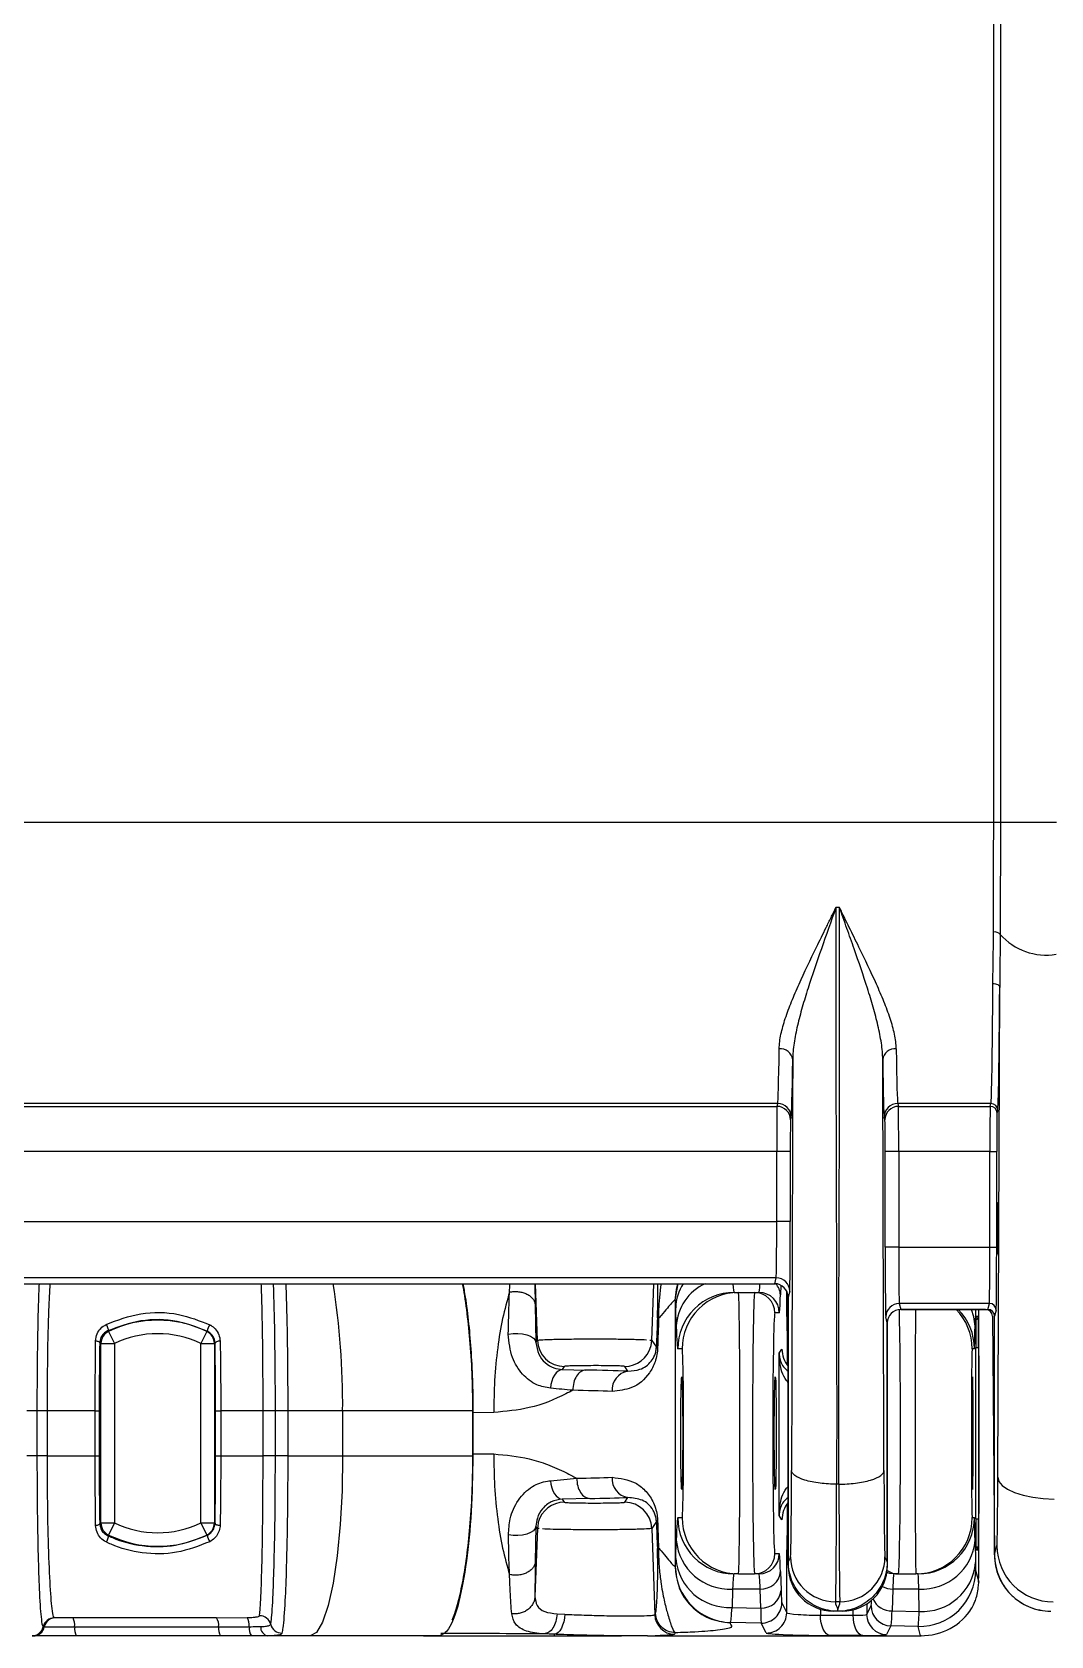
# Model space of a CAD drawing. Header units: millimetres. Extents: x 12 to 854, y 4 to 555.
# Drawn here: x 179.05 to 207.78, y 358.6 to 403.84 of the extents above; entities that cross this region are included whole.
import ezdxf

# ---------------------------------------------------------------- set-up
doc = ezdxf.new("R2010")
doc.units = ezdxf.units.MM

msp = doc.modelspace()

# ---------------------------------------------------------------- linework, layer by layer
at = {"color": 7, "linetype": 'Continuous', "lineweight": 25}
for p, q in [((206.168, 381.55), (206.168, 486.407)), ((206.357, 486.407), (206.357, 381.55)), ((133.62, 381.55), (206.168, 381.55)), ((206.168, 381.55), (206.357, 381.55)), ((206.357, 381.55), (207.936, 381.55)), ((201.822, 379.148), (201.72, 379.148)), ((206.286, 363.082), (206.337, 376.893)), ((200.079, 373.617), (171.806, 373.617)), ((172.18, 373.537), (200.059, 373.537)), ((200.059, 373.537), (200.079, 373.617)), ((200.46, 373.236), (200.44, 373.156)), ((203.102, 373.156), (203.082, 373.236)), ((206.091, 373.617), (203.463, 373.617)), ((203.463, 373.617), (203.483, 373.537)), ((203.483, 373.537), (206.071, 373.537)), ((206.071, 373.537), (206.091, 373.617)), ((206.281, 373.427), (206.261, 373.347)), ((200.052, 372.268), (172.18, 372.268)), ((200.433, 372.268), (200.052, 372.268)), ((200.052, 370.29), (200.052, 372.268)), ((200.433, 372.268), (200.433, 370.29)), ((203.109, 369.566), (203.109, 372.268)), ((203.49, 372.268), (203.109, 372.268)), ((206.062, 372.268), (203.49, 372.268)), ((203.49, 372.268), (203.49, 369.566)), ((206.062, 372.268), (206.252, 372.268)), ((206.062, 369.566), (206.062, 372.268)), ((206.252, 372.268), (206.252, 369.566)), ((171.889, 370.29), (200.052, 370.29)), ((200.433, 370.29), (200.052, 370.29)), ((203.49, 369.566), (203.109, 369.566)), ((203.49, 369.566), (206.062, 369.566)), ((206.062, 369.566), (206.252, 369.566)), ((200.035, 368.704), (171.889, 368.704)), ((199.993, 368.535), (200.035, 368.704)), ((139.795, 368.535), (199.993, 368.535)), ((196.526, 366.938), (196.582, 368.535)), ((198.847, 368.288), (198.971, 368.288)), ((198.971, 368.288), (199.427, 368.288)), ((199.427, 368.288), (199.551, 368.288)), ((200.331, 367.916), (200.331, 368.329)), ((200.416, 368.323), (200.374, 368.154)), ((193.24, 367.938), (193.262, 366.881)), ((197.185, 368.079), (197.185, 360.56)), ((197.19, 368.068), (197.185, 368.079)), ((197.218, 367.338), (197.203, 367.857)), ((200.374, 360.695), (200.374, 368.154)), ((200.374, 368.154), (200.374, 360.573)), ((206.047, 367.98), (203.507, 367.98)), ((203.507, 367.98), (203.549, 367.812)), ((203.549, 367.812), (206.005, 367.812)), ((205.94, 367.812), (203.549, 367.812)), ((206.005, 367.812), (206.047, 367.98)), ((206.237, 367.789), (206.195, 367.621)), ((196.687, 367.574), (196.72, 367.554)), ((200.123, 367.716), (199.998, 367.716)), ((203.168, 367.43), (203.126, 367.599)), ((203.168, 360.695), (203.168, 367.43)), ((203.168, 367.43), (203.168, 360.573)), ((205.67, 367.601), (205.672, 367.621)), ((205.672, 367.621), (205.732, 367.621)), ((206.131, 367.623), (206.189, 360.877)), ((206.195, 360.885), (206.195, 367.621)), ((181.209, 367.19), (181.374, 366.847)), ((183.979, 367.19), (183.813, 366.847)), ((183.979, 367.19), (183.99, 367.197)), ((193.262, 366.881), (193.3, 366.938)), ((196.526, 366.938), (196.656, 366.742)), ((180.993, 361.791), (180.993, 366.847)), ((180.993, 366.847), (181.374, 366.847)), ((181.374, 366.847), (181.374, 361.791)), ((183.813, 361.791), (183.813, 366.847)), ((183.813, 366.847), (184.194, 366.847)), ((184.194, 366.847), (184.194, 361.791)), ((197.384, 366.7), (197.26, 366.7)), ((200.118, 366.576), (200.197, 366.694)), ((200.118, 361.999), (200.118, 366.576)), ((200.353, 366.233), (200.353, 366.732)), ((205.623, 366.7), (205.561, 366.7)), ((205.664, 361.906), (205.664, 366.732)), ((205.739, 366.732), (205.739, 361.906)), ((194.061, 366.203), (194.002, 366.114)), ((194.002, 366.114), (194.662, 366.101)), ((195.853, 366.069), (195.764, 366.203)), ((179.19, 364.954), (178.903, 364.954)), ((179.19, 364.954), (179.19, 363.684)), ((179.475, 364.954), (179.19, 364.954)), ((179.475, 364.954), (179.475, 363.684)), ((180.831, 364.954), (179.475, 364.954)), ((180.831, 364.954), (180.944, 364.954)), ((180.831, 363.684), (180.831, 364.954)), ((180.944, 364.954), (180.944, 363.684)), ((184.227, 364.954), (184.373, 364.954)), ((184.227, 363.684), (184.227, 364.954)), ((185.566, 364.954), (184.373, 364.954)), ((184.373, 364.954), (184.373, 363.684)), ((185.914, 364.954), (185.566, 364.954)), ((185.566, 363.684), (185.566, 364.954)), ((186.263, 364.954), (185.914, 364.954)), ((185.914, 363.684), (185.914, 364.954)), ((187.81, 364.954), (186.263, 364.954)), ((186.263, 364.954), (186.263, 363.684)), ((191.484, 364.954), (187.81, 364.954)), ((187.81, 364.954), (187.81, 363.684)), ((191.484, 364.954), (191.484, 363.684)), ((192.072, 364.904), (191.484, 364.898)), ((191.484, 363.74), (191.484, 364.898)), ((179.19, 363.684), (178.903, 363.684)), ((179.475, 363.684), (179.19, 363.684)), ((179.475, 363.684), (180.831, 363.684)), ((180.831, 363.684), (180.944, 363.684)), ((184.227, 363.684), (184.373, 363.684)), ((184.373, 363.684), (185.566, 363.684)), ((185.914, 363.684), (185.566, 363.684)), ((186.263, 363.684), (185.914, 363.684)), ((186.263, 363.684), (187.81, 363.684)), ((187.81, 363.684), (191.484, 363.684)), ((191.484, 363.74), (192.072, 363.734)), ((201.804, 362.882), (201.738, 362.882)), ((194.78, 362.476), (194.002, 362.46)), ((194.002, 362.46), (194.061, 362.372)), ((195.764, 362.372), (195.853, 362.505)), ((200.353, 361.906), (200.353, 362.341)), ((197.26, 361.938), (197.384, 361.938)), ((200.197, 361.88), (200.118, 361.999)), ((205.561, 361.938), (205.623, 361.938)), ((180.993, 361.791), (181.374, 361.791)), ((181.374, 361.791), (181.209, 361.448)), ((183.813, 361.791), (184.194, 361.791)), ((183.813, 361.791), (183.979, 361.448)), ((183.99, 361.441), (183.979, 361.448)), ((193.3, 361.636), (193.233, 359.717)), ((193.262, 361.693), (193.242, 360.693)), ((193.3, 361.636), (193.262, 361.693)), ((196.656, 361.833), (196.526, 361.636)), ((196.526, 361.636), (196.611, 359.198)), ((196.718, 361.087), (196.684, 361.067)), ((197.203, 360.781), (197.218, 361.3)), ((205.644, 361.3), (205.653, 360.668)), ((205.672, 361.017), (205.67, 361.037)), ((205.732, 361.017), (205.672, 361.017)), ((206.195, 360.885), (206.261, 361.15)), ((197.185, 360.56), (197.19, 360.57)), ((199.998, 360.922), (200.123, 360.922)), ((200.331, 359.256), (200.331, 360.722)), ((198.971, 360.35), (198.847, 360.35)), ((198.971, 360.35), (199.427, 360.35)), ((199.551, 360.35), (199.427, 360.35)), ((200.155, 360.42), (200.172, 359.884)), ((203.48, 360.35), (203.355, 360.35)), ((203.48, 360.35), (203.974, 360.35)), ((204.036, 360.35), (203.974, 360.35)), ((205.66, 360.456), (205.745, 360.116)), ((205.741, 360.022), (205.745, 360.116)), ((198.805, 359.925), (198.79, 359.407)), ((199.584, 359.925), (198.805, 359.925)), ((199.6, 359.389), (199.584, 359.925)), ((203.323, 359.925), (203.304, 359.31)), ((204.056, 359.925), (203.323, 359.925)), ((204.066, 359.293), (204.056, 359.925)), ((193.857, 359.223), (194.072, 359.212)), ((196.611, 359.198), (196.632, 359.24)), ((198.79, 359.407), (199.6, 359.389)), ((200.193, 359.536), (200.331, 359.256)), ((201.284, 359.184), (202.206, 359.184)), ((201.65, 359.303), (201.644, 359.303)), ((201.832, 359.563), (201.71, 359.563)), ((201.898, 359.303), (201.74, 359.303)), ((201.771, 359.297), (201.77, 359.297)), ((201.771, 359.299), (201.771, 359.348)), ((202.587, 359.21), (202.712, 359.457)), ((203.304, 359.31), (204.066, 359.293)), ((179.364, 358.858), (179.367, 358.858)), ((179.367, 358.858), (179.396, 358.858)), ((179.396, 358.858), (180.254, 358.858)), ((184.253, 359.112), (179.678, 359.112)), ((180.254, 358.858), (184.312, 358.858)), ((184.253, 359.112), (185.114, 359.121)), ((198.745, 358.983), (198.74, 358.973)), ((199.61, 358.965), (198.745, 358.983)), ((199.748, 358.685), (199.61, 358.965)), ((203.271, 358.886), (203.146, 358.639)), ((204.041, 358.87), (203.271, 358.886)), ((204.106, 358.608), (204.041, 358.87)), ((179.085, 358.604), (179.056, 358.604)), ((180.296, 358.604), (179.085, 358.604)), ((184.371, 358.604), (180.296, 358.604)), ((185.24, 358.604), (184.371, 358.604)), ((186.89, 358.604), (185.69, 358.604)), ((190.543, 358.604), (186.89, 358.604)), ((193.777, 358.648), (193.776, 358.604)), ((193.776, 358.604), (195.671, 358.604)), ((196.624, 358.608), (204.106, 358.608)), ((196.632, 358.607), (204.121, 358.607)), ((197.191, 358.689), (197.17, 358.647)), ((202.48, 358.613), (201.558, 358.613))]:
    msp.add_line(p, q, dxfattribs=at)
at = {"color": 8, "linetype": 'Continuous', "lineweight": 25}
for p, q in [((193.234, 368.535), (193.24, 367.938)), ((193.3, 366.938), (193.244, 368.535)), ((197.185, 368.079), (197.275, 368.535)), ((200.164, 368.495), (200.155, 368.218)), ((205.651, 367.812), (205.644, 367.338)), ((200.353, 366.732), (200.374, 366.732)), ((205.664, 366.732), (205.739, 366.732)), ((200.353, 361.906), (200.374, 361.906)), ((205.664, 361.906), (205.739, 361.906)), ((201.284, 359.355), (201.284, 359.184)), ((202.206, 359.184), (202.206, 359.34)), ((202.587, 359.506), (202.587, 359.21)), ((179.346, 358.897), (179.364, 358.858))]:
    msp.add_line(p, q, dxfattribs=at)
at = {"color": 7, "linetype": 'Continuous', "lineweight": 25, "flags": 128}
for points in [[(206.146, 377.002), (206.183, 377), (206.219, 376.994), (206.252, 376.984), (206.281, 376.97), (206.304, 376.954), (206.322, 376.935), (206.333, 376.914), (206.337, 376.893)], [(197.19, 368.068), (197.22, 368.374), (197.26, 368.535)], [(181.14, 367.386), (181.156, 367.361), (181.17, 367.333), (181.181, 367.304), (181.19, 367.276), (181.194, 367.251), (181.194, 367.229), (181.191, 367.214), (181.183, 367.204)], [(180.845, 366.923), (180.868, 366.921), (180.889, 366.917), (180.909, 366.912), (180.926, 366.905), (180.94, 366.897), (180.95, 366.888), (180.957, 366.878), (180.96, 366.869)], [(180.993, 366.847), (180.983, 366.854), (180.96, 366.869)], [(181.183, 367.204), (181.204, 367.193), (181.209, 367.19)], [(184.212, 366.859), (184.198, 366.85), (184.194, 366.847)], [(184.356, 366.913), (184.33, 366.913), (184.303, 366.911), (184.279, 366.906), (184.257, 366.899), (184.239, 366.891), (184.225, 366.881), (184.216, 366.87), (184.212, 366.859)], [(192.482, 367.109), (192.614, 367.127), (192.751, 367.131), (192.883, 367.119), (193.005, 367.093), (193.109, 367.053), (193.189, 367.003), (193.241, 366.944), (193.262, 366.881)], [(196.5, 366.765), (196.507, 366.793), (196.526, 366.938)], [(194.002, 366.114), (193.942, 366.102), (193.883, 366.071), (193.829, 366.022), (193.781, 365.957), (193.74, 365.878), (193.707, 365.788), (193.685, 365.689), (193.674, 365.585)], [(187.81, 363.684), (187.792, 362.693), (187.74, 361.74), (187.655, 360.862), (187.54, 360.092), (187.401, 359.46), (187.242, 358.991), (187.069, 358.702), (186.89, 358.604)], [(193.673, 362.98), (193.685, 362.878), (193.708, 362.781), (193.74, 362.692), (193.781, 362.614), (193.83, 362.55), (193.884, 362.502), (193.942, 362.472), (194.002, 362.46)], [(206.286, 363.082), (206.318, 362.962), (206.41, 362.846), (206.558, 362.739), (206.755, 362.645), (206.995, 362.568), (207.269, 362.511), (207.565, 362.475), (207.873, 362.462)], [(180.96, 361.77), (180.957, 361.76), (180.95, 361.75), (180.94, 361.741), (180.926, 361.733), (180.909, 361.726), (180.889, 361.721), (180.868, 361.717), (180.845, 361.715)], [(180.96, 361.77), (180.983, 361.784), (180.993, 361.791)], [(181.183, 361.434), (181.191, 361.424), (181.194, 361.409), (181.194, 361.388), (181.19, 361.362), (181.181, 361.334), (181.17, 361.305), (181.156, 361.277), (181.14, 361.252)], [(181.209, 361.448), (181.194, 361.44), (181.183, 361.434)], [(184.194, 361.791), (184.198, 361.789), (184.212, 361.779)], [(184.212, 361.779), (184.216, 361.768), (184.225, 361.757), (184.239, 361.747), (184.257, 361.739), (184.279, 361.732), (184.303, 361.727), (184.33, 361.725), (184.356, 361.725)], [(193.262, 361.693), (193.242, 361.628), (193.19, 361.567), (193.11, 361.516), (193.007, 361.475), (192.885, 361.447), (192.753, 361.435), (192.617, 361.438), (192.485, 361.457)], [(193.326, 361.81), (193.319, 361.781), (193.3, 361.636)], [(194.072, 359.212), (194.062, 359.103), (194.043, 358.998), (194.014, 358.902), (193.977, 358.817), (193.933, 358.747), (193.884, 358.694), (193.831, 358.661), (193.777, 358.648)], [(201.558, 358.613), (201.504, 358.627), (201.452, 358.663), (201.405, 358.717), (201.363, 358.788), (201.329, 358.873), (201.304, 358.97), (201.289, 359.075), (201.284, 359.184)], [(202.48, 358.613), (202.426, 358.627), (202.374, 358.663), (202.327, 358.717), (202.285, 358.788), (202.251, 358.873), (202.226, 358.97), (202.211, 359.075), (202.206, 359.184)], [(204.121, 358.607), (204.117, 358.607), (204.106, 358.608)]]:
    msp.add_lwpolyline(points, dxfattribs=at)
at = {"color": 8, "linetype": 'Continuous', "lineweight": 25, "flags": 128}
for points in [[(196.789, 368.535), (196.775, 368.444), (196.742, 368.145), (196.729, 367.96), (196.721, 367.734), (196.72, 367.554), (196.72, 367.554), (196.72, 367.554)], [(205.644, 367.338), (205.612, 367.606), (205.545, 367.812)], [(203.355, 360.35), (203.244, 360.361), (203.154, 360.387)]]:
    msp.add_lwpolyline(points, dxfattribs=at)
at = {"color": 7, "linetype": 'Continuous', "lineweight": 25}
for centre, radius, start, end in [((206.196, 378.248), 0.208, 41.6943, 99.3848), ((207.647, 379.538), 1.733, 221.6271, 279.3821), ((200.151, 374.811), 0.352, 7.1873, 95.1544), ((203.39, 374.811), 0.352, 84.8456, 172.8127), ((200.059, 373.156), 0.381, 0.0368, 89.9959), ((200.079, 373.236), 0.381, 0.0368, 89.9959), ((203.463, 373.236), 0.381, 90.0041, 179.9632), ((203.483, 373.156), 0.381, 90.0041, 179.9632), ((206.071, 373.347), 0.191, 0.0368, 89.9959), ((206.091, 373.427), 0.191, 0.0368, 89.9959), ((200.035, 368.323), 0.381, 0.0368, 89.9959), ((198.847, 366.7), 1.587, 90.0044, 180.0044), ((198.971, 366.7), 1.587, 90.0044, 180.0044), ((199.427, 367.716), 0.571, 359.9956, 89.9956), ((199.551, 367.716), 0.571, 359.9956, 89.9956), ((203.507, 367.599), 0.381, 90.0041, 179.9632), ((206.047, 367.789), 0.191, 0.0368, 89.9959), ((182.594, 364.319), 3.188, 64.2488, 115.7512), ((184.405, 367.139), 0.418, 145.1589, 172.096), ((181.375, 366.847), 0.381, 115.7983, 179.9529), ((182.594, 364.319), 2.807, 64.2488, 115.7512), ((183.813, 366.847), 0.381, 0.0471, 64.2017), ((194.062, 366.965), 0.762, 182.0099, 269.9742), ((196.697, 366.773), 0.0506, 217.3218, 264.19), ((195.938, 365.546), 0.53, 99.1765, 185.1655), ((195.938, 363.029), 0.53, 174.8345, 260.8235), ((195.764, 361.61), 0.762, 2.0099, 89.9742), ((198.847, 361.938), 1.587, 179.9956, 269.9956), ((198.971, 361.938), 1.587, 179.9956, 269.9956), ((203.974, 361.938), 1.587, 270.0011, 0.0011), ((204.036, 361.938), 1.587, 270.0011, 0.0011), ((181.375, 361.791), 0.381, 180.0471, 244.2017), ((182.594, 364.319), 3.188, 244.2488, 295.7512), ((182.594, 364.319), 2.807, 244.2488, 295.7512), ((183.813, 361.791), 0.381, 295.7983, 359.9529), ((184.405, 361.499), 0.418, 187.904, 214.8411), ((196.697, 361.802), 0.0506, 95.81, 142.6782), ((198.721, 361.431), 1.508, 184.9804, 273.2242), ((204.149, 361.422), 1.5, 266.4819, 355.307), ((207.849, 361.151), 1.588, 180.0368, 269.9959), ((198.778, 360.571), 1.588, 180.053, 268.8185), ((198.705, 360.912), 1.508, 184.9804, 273.2242), ((199.427, 360.922), 0.571, 270.0044, 0.0044), ((199.551, 360.922), 0.571, 270.0044, 0.0044), ((201.71, 360.833), 1.27, 180.0368, 269.9959), ((201.832, 360.833), 1.27, 270.0041, 359.9632), ((204.158, 360.791), 1.5, 266.4819, 355.307), ((199.614, 360.467), 0.543, 266.7758, 355.0196), ((204.072, 360.457), 1.588, 268.8501, 359.9625), ((199.631, 359.931), 0.543, 266.7758, 355.0196), ((185.472, 358.852), 0.319, 13.5604, 91.3492), ((197.182, 359.219), 0.572, 182.0272, 268.8175), ((199.621, 359.536), 0.572, 268.874, 359.9451), ((199.76, 359.256), 0.572, 268.874, 359.9451), ((203.158, 359.21), 0.572, 180.053, 268.8185), ((203.283, 359.458), 0.572, 180.053, 268.8185), ((179.053, 358.921), 0.317, 270.0157, 348.5595), ((179.056, 358.921), 0.317, 270.0129, 348.4844), ((179.085, 358.921), 0.317, 270.0129, 348.4844), ((179.678, 358.795), 0.317, 90.0129, 168.4844), ((179.707, 358.795), 0.317, 90.0129, 168.4844), ((179.789, 358.911), 0.467, 353.465, 25.4442), ((180.718, 358.805), 0.467, 173.465, 205.4442), ((183.955, 358.909), 0.36, 351.8438, 34.2526), ((184.668, 358.807), 0.36, 171.8438, 214.2526), ((184.775, 358.899), 0.405, 354.8668, 33.1989), ((185.534, 358.81), 0.359, 171.5738, 215.0843), ((185.752, 358.851), 0.255, 176.4119, 255.8697), ((186.091, 359.002), 0.319, 193.7016, 271.6328)]:
    msp.add_arc(centre, radius, start, end, dxfattribs=at)
at = {"color": 8, "linetype": 'Continuous', "lineweight": 25}
for centre, radius, start, end in [((166.541, 365.165), 21.27, 359.4313, 9.117), ((198.453, 367.836), 1.25, 145.9831, 179.0547), ((198.602, 367.27), 1.386, 114.0787, 177.1858), ((199.691, 368.207), 0.464, 1.3786, 44.8627), ((203.973, 366.7), 1.588, 359.9998, 44.4257), ((204.036, 366.7), 1.588, 359.9998, 44.4257), ((205.605, 367.621), 0.127, 299.9545, 0.0005), ((195.764, 366.965), 0.762, 270.0276, 344.7817), ((194.062, 361.61), 0.762, 90.0276, 164.7825), ((205.605, 361.017), 0.127, 359.9995, 60.0455), ((203.48, 360.922), 0.571, 236.1708, 269.9995), ((203.282, 359.876), 0.567, 204.0785, 272.2122), ((203.325, 360.567), 0.642, 242.5696, 269.7499)]:
    msp.add_arc(centre, radius, start, end, dxfattribs=at)
at = {"color": 7, "linetype": 'Continuous', "lineweight": 25}
for centre, major_axis, ratio, start_param, end_param in [((206.088, 381.55), (0, 7.938), 0.008936, 3.176499, 4.102353), ((206.279, 381.55), (0, 8.128), 0.008727, 3.176499, 4.102353), ((200.076, 381.55), (0, 7.938), 0.009146, 3.176499, 3.777003), ((203.465, 381.55), (0, 7.938), 0.009146, 2.506182, 3.106686), ((200.457, 381.55), (0, 8.318), 0.008727, 3.176499, 3.777003), ((203.084, 381.55), (0, 8.318), 0.008727, 2.506182, 3.106686), ((200.059, 372.268), (0, 1.27), 0.006109, 0.034907, 1.570796), ((203.482, 372.268), (0, 1.27), 0.006109, 4.712389, 6.248279), ((206.071, 372.268), (0, 1.27), 0.007418, 0.034907, 1.570796), ((206.262, 372.268), (0, 1.079), 0.008727, 0.034907, 1.570796), ((200.44, 372.268), (0, 0.889), 0.008727, 0.034907, 1.570796), ((203.101, 372.268), (0, 0.889), 0.008727, 4.712389, 6.248279), ((200.034, 370.29), (0, 1.587), 0.010821, 3.176499, 4.712389), ((200.415, 370.29), (0, 1.969), 0.008727, 3.176499, 4.712389), ((203.126, 369.566), (0, 1.969), 0.008727, 1.570796, 3.106686), ((203.507, 369.566), (0, 1.588), 0.010821, 1.570796, 3.106686), ((206.046, 369.566), (0, 1.588), 0.009774, 3.176499, 4.712389), ((206.237, 369.566), (0, 1.778), 0.008727, 3.176499, 4.712389), ((198.971, 364.319), (0, 3.969), 0.010473, 3.141593, 6.283185), ((199.427, 364.319), (0, 3.969), 0.014942, 0, 3.141593), ((199.993, 368.154), (-0.092, -0.37), 0.999353, 1.815838, 3.386329), ((200.123, 371.463), (0, 3.747), 0.017455, 3.141593, 3.665191), ((197.189, 366.482), (0, 1.588), 0.017452, 5.759562, 6.248629), ((203.549, 367.43), (0.092, -0.37), 0.999353, 2.896856, 4.467348), ((203.549, 367.43), (-0.047, 0.378), 0.999381, 6.158956, 7.7296), ((205.686, 364.319), (0, 7.175), 0.010026, 4.086507, 5.220727), ((205.94, 367.621), (0.045, 0.185), 0.999355, 4.957935, 6.519711), ((206.005, 367.621), (-0.046, -0.185), 0.999353, 1.815838, 3.386329), ((188.677, 133.599), (8.508, 246.985), 0.000632, 0.326034, 0.33639), ((189.248, 133.579), (7.936, 246.985), 0.000589, 0.326031, 0.336387), ((197.26, 371.463), (0, 4.762), 0.017455, 2.617994, 3.141593), ((199.998, 364.319), (0, 3.397), 0.017455, 0.057359, 3.091628), ((200.339, 366.732), (0, 0.762), 0.017455, 4.712389, 5.895626), ((205.623, 371.463), (0, 4.762), 0.008727, 3.141593, 3.665191), ((205.672, 366.732), (0, 0.889), 0.008727, 0, 1.570796), ((205.732, 366.732), (0, 0.889), 0.008727, 4.712389, 6.283185), ((197.384, 364.319), (0, 2.381), 0.017455, 3.278836, 6.147397), ((200.96, 366.695), (0.423, 0.635), 0.998846, 2.158969, 2.853488), ((205.561, 364.319), (0, 2.381), 0.008727, 0.083413, 3.056358), ((189.248, 365.929), (8.509, 0), 0.026186, 0.68214, 0.881146), ((189.248, 365.358), (7.938, 0), 0.028071, 0.68214, 0.881189), ((200.439, 364.323), (0, 3.493), 0.008727, 3.176499, 4.404943), ((203.103, 364.323), (0, 3.493), 0.008727, 1.878243, 3.106686), ((189.248, 363.217), (7.938, 0), 0.028071, 5.420034, 5.601045), ((201.709, 364.323), (0, 4.762), 0.0064, 3.176499, 4.404943), ((201.833, 364.323), (0, 4.762), 0.0064, 1.878243, 3.106686), ((206.26, 364.323), (0, 3.175), 0.008727, 3.176499, 4.310963), ((189.248, 362.646), (8.509, 0), 0.026186, 5.420101, 5.601045), ((200.96, 361.879), (-0.423, 0.635), 0.998846, 0.288105, 0.982624), ((197.26, 357.175), (0, 4.762), 0.017455, 0, 0.523599), ((200.339, 361.906), (0, 0.762), 0.017455, 3.529152, 4.712389), ((205.623, 357.175), (0, 4.762), 0.008727, 5.759587, 6.283185), ((205.672, 361.906), (0, 0.889), 0.008727, 1.570796, 3.141593), ((205.732, 361.906), (0, 0.889), 0.008727, 3.141593, 4.712389), ((188.677, 594.976), (-8.508, 246.985), 0.000632, 2.805203, 2.814724), ((189.248, 594.996), (-7.936, 246.985), 0.000589, 2.805206, 2.814727), ((197.189, 362.157), (0, 1.588), 0.017452, 3.176149, 3.665216), ((200.123, 357.175), (0, 3.746), 0.017455, 5.759587, 6.283185), ((201.644, 360.573), (-0.158, -1.261), 0.999381, 4.836771, 6.407415), ((201.898, 360.573), (0.158, -1.261), 0.999381, 6.158956, 7.7296), ((205.66, 362.043), (0, 1.588), 0.008734, 2.617408, 3.106474), ((207.783, 360.886), (0.385, 1.541), 0.999353, 1.815838, 3.386329), ((198.847, 357.175), (0, 3.175), 0.026183, 0, 0.523599), ((199.551, 357.175), (0, 3.175), 0.020597, 5.759587, 6.283185), ((203.355, 357.175), (0, 3.175), 0.020597, 0, 0.523599), ((204.036, 357.175), (0, 3.175), 0.01309, 5.759587, 6.283185), ((200.194, 362.138), (0, 2.604), 0.017474, 2.61722, 3.106287), ((198.776, 362.157), (0.034, 3.175), 0.027298, 3.17623, 3.665297), ((199.623, 362.138), (0.012, 3.175), 0.007648, 2.61746, 3.106527), ((200.966, 359.232), (0.635, -0.024), 0.066265, 3.161596, 5.238538), ((201.825, 359.237), (0.762, -0.027), 0.061047, 5.23815, 6.267894), ((203.281, 362.06), (0.012, 3.175), 0.020996, 3.176154, 3.665221), ((204.073, 362.043), (0.034, 3.175), 0.014201, 3.176371, 3.665438), ((204.171, 360.059), (1.565, 0.268), 0.911343, 4.516272, 5.618844), ((200.955, 358.661), (1.206, -0.024), 0.034914, 3.159751, 5.236693), ((201.813, 358.666), (1.333, -0.027), 0.034914, 5.236693, 6.266437)]:
    msp.add_ellipse(centre, major_axis=major_axis, ratio=ratio, start_param=start_param, end_param=end_param, dxfattribs=at)
for centre, major_axis, ratio in [((206.27, 370.098), (0, 0.73), 0.008727), ((197.372, 364.319), (0, 1.588), 0.017455), ((200.01, 364.319), (0, 1.588), 0.017455), ((205.567, 364.319), (0, 1.588), 0.008727)]:
    msp.add_ellipse(centre, major_axis=major_axis, ratio=ratio, dxfattribs=at)
at = {"color": 8, "linetype": 'Continuous', "lineweight": 25}
for centre, major_axis, ratio, start_param, end_param in [((198.847, 371.463), (0, 3.175), 0.026183, 2.744011, 3.141593), ((199.551, 371.463), (0, 3.175), 0.020597, 3.141593, 3.539174), ((203.48, 364.319), (0, 3.969), 0.014942, 3.141593, 5.787086), ((203.974, 364.319), (0, 3.969), 0.005236, 0.494934, 3.141593), ((199.998, 364.319), (0, 3.397), 0.017455, 0, 0.057359), ((197.384, 364.319), (0, 2.381), 0.017455, 6.147397, 6.283185), ((205.561, 364.319), (0, 2.381), 0.008727, 0, 0.083413), ((197.384, 364.319), (0, 2.381), 0.017455, 3.141593, 3.278836), ((205.561, 364.319), (0, 2.381), 0.008727, 3.056358, 3.141593), ((199.998, 364.319), (0, 3.397), 0.017455, 3.091628, 3.141593), ((202.71, 362.06), (0, 2.604), 0.017452, 3.176149, 3.486614)]:
    msp.add_ellipse(centre, major_axis=major_axis, ratio=ratio, start_param=start_param, end_param=end_param, dxfattribs=at)
at = {"color": 7, "linetype": 'Continuous', "lineweight": 25}
for points, knots in [([(206.162, 378.454), (206.163, 378.7), (206.164, 378.951), (206.165, 379.459), (206.166, 379.715), (206.167, 380.49), (206.168, 381.015), (206.168, 381.55)], [0, 0, 0, 0, 0.25, 0.25, 0.5, 0.5, 1, 1, 1, 1]), ([(206.357, 381.55), (206.357, 381.004), (206.357, 380.467), (206.355, 379.676), (206.355, 379.414), (206.353, 378.895), (206.353, 378.638), (206.352, 378.387)], [0, 0, 0, 0, 0.5, 0.5, 0.75, 0.75, 1, 1, 1, 1]), ([(200.12, 375.161), (200.121, 375.293), (200.14, 375.431), (200.2, 375.716), (200.242, 375.865), (200.344, 376.172), (200.404, 376.332), (200.534, 376.654), (200.605, 376.819), (200.831, 377.322), (200.998, 377.67), (201.263, 378.213), (201.354, 378.397), (201.49, 378.675), (201.536, 378.769), (201.628, 378.957), (201.674, 379.053), (201.72, 379.148)], [0, 0, 0, 0, 0.125, 0.125, 0.25, 0.25, 0.375, 0.375, 0.5, 0.5, 0.75, 0.75, 0.875, 0.875, 0.9375, 0.9375, 1, 1, 1, 1]), ([(201.72, 379.148), (201.581, 378.751), (201.442, 378.362), (201.175, 377.6), (201.048, 377.229), (200.876, 376.688), (200.821, 376.511), (200.721, 376.16), (200.676, 375.987), (200.597, 375.648), (200.564, 375.484), (200.529, 375.243), (200.519, 375.164), (200.505, 375.007), (200.501, 374.93), (200.501, 374.855)], [0, 0, 0, 0, 0.25, 0.25, 0.5, 0.5, 0.625, 0.625, 0.75, 0.75, 0.875, 0.875, 0.9375, 0.9375, 1, 1, 1, 1]), ([(203.422, 375.161), (203.42, 375.293), (203.402, 375.431), (203.341, 375.716), (203.299, 375.865), (203.198, 376.172), (203.138, 376.332), (203.007, 376.654), (202.936, 376.819), (202.711, 377.322), (202.543, 377.67), (202.278, 378.213), (202.188, 378.397), (202.051, 378.675), (202.006, 378.769), (201.914, 378.957), (201.867, 379.053), (201.822, 379.148)], [0, 0, 0, 0, 0.125, 0.125, 0.25, 0.25, 0.375, 0.375, 0.5, 0.5, 0.75, 0.75, 0.875, 0.875, 0.9375, 0.9375, 1, 1, 1, 1]), ([(203.041, 374.855), (203.04, 374.93), (203.036, 375.007), (203.023, 375.164), (203.013, 375.243), (202.977, 375.484), (202.944, 375.648), (202.866, 375.987), (202.82, 376.16), (202.72, 376.511), (202.666, 376.688), (202.494, 377.229), (202.366, 377.6), (202.166, 378.172), (202.098, 378.364), (201.961, 378.753), (201.891, 378.95), (201.822, 379.148)], [0, 0, 0, 0, 0.0625, 0.0625, 0.125, 0.125, 0.25, 0.25, 0.375, 0.375, 0.5, 0.5, 0.75, 0.75, 0.875, 0.875, 1, 1, 1, 1]), ([(206.146, 377.002), (206.148, 377.23), (206.152, 377.464), (206.159, 377.949), (206.161, 378.198), (206.162, 378.454)], [0, 0, 0, 0, 0.5, 0.5, 1, 1, 1, 1]), ([(206.352, 378.387), (206.351, 378.126), (206.348, 377.87), (206.342, 377.372), (206.338, 377.129), (206.337, 376.893)], [0, 0, 0, 0, 0.5, 0.5, 1, 1, 1, 1]), ([(179.249, 368.535), (179.241, 368.348), (179.219, 367.808), (179.201, 366.765), (179.191, 365.72), (179.19, 365.178), (179.19, 364.954)], [0, 0, 0, 0, 0.208342, 0.601039, 0.835419, 1, 1, 1, 1]), ([(191.484, 364.898), (191.48, 365.23), (191.473, 365.898), (191.415, 366.853), (191.325, 367.716), (191.247, 368.279), (191.195, 368.51), (191.189, 368.535)], [0, 0, 0, 0, 0.240614, 0.484384, 0.725032, 0.970252, 1, 1, 1, 1]), ([(191.198, 368.535), (191.221, 368.413), (191.285, 368.08), (191.366, 367.42), (191.436, 366.595), (191.477, 365.764), (191.482, 365.208), (191.484, 364.954)], [0, 0, 0, 0, 0.1347721, 0.3676119, 0.5899589, 0.8121771, 1, 1, 1, 1]), ([(192.515, 368.301), (192.447, 368.058), (192.311, 367.577), (192.172, 366.727), (192.083, 365.83), (192.076, 365.207), (192.072, 364.904)], [0, 0, 0, 0, 0.251132, 0.497359, 0.75562, 1, 1, 1, 1]), ([(192.482, 367.109), (192.489, 367.439), (192.497, 367.861), (192.512, 368.224), (192.515, 368.301), (192.515, 368.301)], [0, 0, 0, 0, 0.7837151, 0.9999796, 1, 1, 1, 1]), ([(197.185, 368.079), (197.163, 368.066), (197.129, 368.046), (196.969, 367.849), (196.837, 367.691), (196.744, 367.582), (196.72, 367.554)], [0, 0, 0, 0, 0.422, 0.657629, 0.912101, 1, 1, 1, 1]), ([(200.344, 367.438), (200.343, 367.498), (200.338, 367.646), (200.334, 367.863), (200.331, 367.916), (200.331, 367.916)], [0, 0, 0, 0, 0.409666, 0.995512, 1, 1, 1, 1]), ([(180.845, 366.923), (180.855, 366.992), (180.872, 367.122), (180.979, 367.285), (181.086, 367.352), (181.14, 367.386)], [0, 0, 0, 0, 0.360876, 0.681289, 1, 1, 1, 1]), ([(181.14, 367.386), (181.456, 367.507), (182.09, 367.749), (183.153, 367.736), (183.774, 367.491), (184.062, 367.378)], [0, 0, 0, 0, 0.348751, 0.698564, 1, 1, 1, 1]), ([(183.99, 367.197), (183.714, 367.302), (183.116, 367.532), (182.097, 367.544), (181.487, 367.317), (181.183, 367.204)], [0, 0, 0, 0, 0.300558, 0.650797, 1, 1, 1, 1]), ([(184.062, 367.378), (184.071, 367.373), (184.129, 367.343), (184.232, 367.258), (184.333, 367.102), (184.348, 366.976), (184.356, 366.913)], [0, 0, 0, 0, 0.050945, 0.324098, 0.661497, 1, 1, 1, 1]), ([(180.831, 364.954), (180.833, 365.464), (180.835, 366.06), (180.842, 366.693), (180.844, 366.846), (180.845, 366.923)], [0, 0, 0, 0, 0.749675, 0.874818, 1, 1, 1, 1]), ([(180.96, 366.869), (180.957, 366.718), (180.948, 366.115), (180.946, 365.452), (180.944, 364.954)], [0, 0, 0, 0, 0.250264, 1, 1, 1, 1]), ([(181.183, 367.204), (181.143, 367.18), (181.062, 367.13), (180.981, 367.014), (180.967, 366.919), (180.96, 366.869)], [0, 0, 0, 0, 0.318897, 0.641361, 1, 1, 1, 1]), ([(184.212, 366.859), (184.206, 366.904), (184.195, 366.995), (184.119, 367.109), (184.042, 367.171), (183.997, 367.193), (183.99, 367.197)], [0, 0, 0, 0, 0.341847, 0.680234, 0.950105, 1, 1, 1, 1]), ([(184.227, 364.954), (184.227, 365.114), (184.226, 365.769), (184.218, 366.389), (184.212, 366.859)], [0, 0, 0, 0, 0.243176, 1, 1, 1, 1]), ([(184.356, 366.913), (184.363, 366.431), (184.371, 365.869), (184.373, 365.196), (184.373, 365.033), (184.373, 364.954)], [0, 0, 0, 0, 0.756752, 0.882745, 1, 1, 1, 1]), ([(193.674, 365.585), (193.541, 365.61), (193.251, 365.663), (192.854, 365.972), (192.54, 366.476), (192.503, 366.884), (192.482, 367.109)], [0, 0, 0, 0, 0.20026, 0.438886, 0.691725, 1, 1, 1, 1]), ([(193.262, 366.881), (193.279, 366.765), (193.31, 366.549), (193.513, 366.293), (193.755, 366.145), (193.923, 366.124), (194.002, 366.114)], [0, 0, 0, 0, 0.283599, 0.528707, 0.77773, 1, 1, 1, 1]), ([(196.476, 366.945), (196.494, 366.944), (196.524, 366.942), (196.525, 366.939), (196.526, 366.938)], [0, 0, 0, 0, 0.596983, 1, 1, 1, 1]), ([(196.692, 366.722), (196.687, 366.661), (196.676, 366.516), (196.603, 366.261), (196.401, 365.891), (196.019, 365.566), (195.6, 365.519), (195.41, 365.498)], [0, 0, 0, 0, 0.0618479, 0.1456379, 0.3134014, 0.6888298, 1, 1, 1, 1]), ([(195.853, 366.069), (195.972, 366.079), (196.233, 366.099), (196.465, 366.27), (196.596, 366.47), (196.64, 366.605), (196.653, 366.69), (196.656, 366.727), (196.656, 366.742)], [0, 0, 0, 0, 0.328404, 0.723804, 0.887229, 0.957164, 0.983214, 1, 1, 1, 1]), ([(200.118, 366.576), (200.118, 366.575), (200.119, 366.538), (200.138, 366.397), (200.194, 366.215), (200.338, 366.098), (200.374, 366.068)], [0, 0, 0, 0, 0.004894, 0.206113, 0.800179, 1, 1, 1, 1]), ([(195.764, 366.203), (195.764, 366.203), (195.759, 366.206), (195.703, 366.212), (195.539, 366.218), (195.305, 366.222), (195.028, 366.225), (194.737, 366.224), (194.465, 366.222), (194.246, 366.217), (194.095, 366.21), (194.072, 366.205), (194.061, 366.203)], [0, 0, 0, 0, 0.023023, 0.132001, 0.240717, 0.349133, 0.457399, 0.565679, 0.674118, 0.782829, 0.891454, 1, 1, 1, 1]), ([(194.662, 366.101), (194.615, 366.091), (194.521, 366.071), (194.402, 365.938), (194.317, 365.751), (194.305, 365.603), (194.298, 365.529)], [0, 0, 0, 0, 0.2500001, 0.5000001, 0.7500001, 1, 1, 1, 1]), ([(194.298, 365.529), (194.235, 365.496), (193.86, 365.298), (193.15, 365.004), (192.412, 364.935), (192.072, 364.904)], [0, 0, 0, 0, 0.09891, 0.584678, 1, 1, 1, 1]), ([(194.299, 365.529), (194.299, 365.529), (194.096, 365.551), (193.885, 365.568), (193.674, 365.585)], [0, 0, 0, 0, 0.000038, 1, 1, 1, 1]), ([(179.19, 363.684), (179.191, 363.218), (179.194, 362.215), (179.218, 360.909), (179.256, 359.801), (179.297, 359.179), (179.33, 358.927), (179.344, 358.901), (179.346, 358.897)], [0, 0, 0, 0, 0.19747, 0.424508, 0.607201, 0.838847, 0.969844, 1, 1, 1, 1]), ([(179.475, 363.684), (179.475, 363.36), (179.478, 362.523), (179.501, 361.242), (179.547, 360.058), (179.6, 359.389), (179.646, 359.14), (179.669, 359.12), (179.678, 359.112)], [0, 0, 0, 0, 0.1347629, 0.3488062, 0.5648525, 0.7820462, 0.9170723, 1, 1, 1, 1]), ([(180.845, 361.715), (180.84, 362.194), (180.833, 362.754), (180.832, 363.43), (180.832, 363.599), (180.831, 363.684)], [0, 0, 0, 0, 0.74966, 0.874973, 1, 1, 1, 1]), ([(180.944, 363.684), (180.944, 363.519), (180.945, 362.859), (180.953, 362.236), (180.96, 361.77)], [0, 0, 0, 0, 0.250258, 1, 1, 1, 1]), ([(184.212, 361.779), (184.214, 361.925), (184.224, 362.525), (184.226, 363.185), (184.227, 363.684)], [0, 0, 0, 0, 0.243179, 1, 1, 1, 1]), ([(184.373, 363.684), (184.371, 363.172), (184.369, 362.575), (184.36, 361.946), (184.357, 361.797), (184.356, 361.725)], [0, 0, 0, 0, 0.756762, 0.882658, 1, 1, 1, 1]), ([(185.464, 359.17), (185.467, 359.189), (185.483, 359.301), (185.511, 359.751), (185.541, 360.789), (185.562, 362.151), (185.565, 363.173), (185.566, 363.684)], [0, 0, 0, 0, 0.049698, 0.289127, 0.526688, 0.763356, 1, 1, 1, 1]), ([(185.781, 358.926), (185.788, 358.967), (185.812, 359.118), (185.847, 359.664), (185.883, 360.724), (185.909, 362.072), (185.912, 363.149), (185.914, 363.684)], [0, 0, 0, 0, 0.088066, 0.331334, 0.52433, 0.763989, 1, 1, 1, 1]), ([(186.263, 363.684), (186.261, 363.126), (186.257, 362.001), (186.226, 360.59), (186.182, 359.473), (186.138, 358.893), (186.108, 358.727), (186.1, 358.683)], [0, 0, 0, 0, 0.235526, 0.474879, 0.66788, 0.911616, 1, 1, 1, 1]), ([(191.484, 363.684), (191.474, 363.149), (191.455, 362.081), (191.308, 360.64), (191.09, 359.473), (190.821, 358.732), (190.629, 358.644), (190.543, 358.604)], [0, 0, 0, 0, 0.194945, 0.389458, 0.595193, 0.818383, 1, 1, 1, 1]), ([(190.893, 359.056), (190.9, 359.068), (190.963, 359.178), (191.071, 359.544), (191.21, 360.154), (191.326, 360.91), (191.414, 361.782), (191.473, 362.736), (191.48, 363.407), (191.484, 363.74)], [0, 0, 0, 0, 0.020492, 0.184129, 0.346967, 0.511527, 0.673131, 0.837612, 1, 1, 1, 1]), ([(192.072, 363.734), (192.413, 363.704), (192.945, 363.656), (193.608, 363.435), (194.05, 363.244), (194.309, 363.102), (194.408, 363.048)], [0, 0, 0, 0, 0.392186, 0.61277, 0.851599, 1, 1, 1, 1]), ([(192.072, 363.734), (192.076, 363.431), (192.083, 362.808), (192.172, 361.909), (192.312, 361.056), (192.449, 360.574), (192.517, 360.33)], [0, 0, 0, 0, 0.24373, 0.501304, 0.748191, 1, 1, 1, 1]), ([(201.738, 362.882), (201.589, 362.882), (201.428, 362.891), (201.117, 362.928), (200.967, 362.958), (200.72, 363.033), (200.623, 363.078), (200.498, 363.172), (200.469, 363.221), (200.468, 363.266)], [0, 0, 0, 0, 0.25, 0.25, 0.5, 0.5, 0.75, 0.75, 1, 1, 1, 1]), ([(201.804, 362.882), (201.953, 362.882), (202.113, 362.891), (202.425, 362.928), (202.574, 362.958), (202.822, 363.033), (202.919, 363.078), (203.044, 363.172), (203.072, 363.221), (203.074, 363.266)], [0, 0, 0, 0, 0.25, 0.25, 0.5, 0.5, 0.75, 0.75, 1, 1, 1, 1]), ([(192.485, 361.457), (192.494, 361.608), (192.514, 361.949), (192.736, 362.449), (193.123, 362.829), (193.468, 362.96), (193.643, 362.977), (193.673, 362.98)], [0, 0, 0, 0, 0.20964, 0.473081, 0.734585, 0.95553, 1, 1, 1, 1]), ([(193.673, 362.98), (193.922, 363.001), (194.171, 363.021), (194.408, 363.048), (194.408, 363.048)], [0, 0, 0, 0, 0.999968, 1, 1, 1, 1]), ([(194.408, 363.048), (194.414, 362.974), (194.427, 362.826), (194.514, 362.639), (194.636, 362.506), (194.732, 362.486), (194.78, 362.476)], [0, 0, 0, 0, 0.25, 0.5, 0.75, 1, 1, 1, 1]), ([(195.41, 363.077), (195.637, 363.046), (195.988, 363), (196.341, 362.723), (196.526, 362.474), (196.63, 362.224), (196.679, 362.036), (196.688, 361.905), (196.692, 361.852)], [0, 0, 0, 0, 0.374548, 0.576743, 0.777999, 0.868579, 0.947136, 1, 1, 1, 1]), ([(194.002, 362.46), (193.897, 362.444), (193.696, 362.414), (193.437, 362.208), (193.289, 361.95), (193.27, 361.77), (193.262, 361.693)], [0, 0, 0, 0, 0.29122, 0.55769, 0.80778, 1, 1, 1, 1]), ([(194.061, 362.372), (194.062, 362.371), (194.067, 362.368), (194.123, 362.363), (194.286, 362.357), (194.52, 362.352), (194.798, 362.35), (195.089, 362.35), (195.36, 362.353), (195.58, 362.358), (195.731, 362.364), (195.753, 362.369), (195.764, 362.372)], [0, 0, 0, 0, 0.023016, 0.131993, 0.240709, 0.349125, 0.457391, 0.565671, 0.67411, 0.782822, 0.89145, 1, 1, 1, 1]), ([(196.656, 361.833), (196.655, 361.853), (196.653, 361.885), (196.642, 361.959), (196.615, 362.05), (196.506, 362.271), (196.285, 362.458), (195.995, 362.49), (195.853, 362.505)], [0, 0, 0, 0, 0.023218, 0.036127, 0.10011, 0.184887, 0.603258, 1, 1, 1, 1]), ([(200.374, 362.506), (200.338, 362.477), (200.194, 362.359), (200.138, 362.178), (200.119, 362.037), (200.118, 362), (200.118, 361.999)], [0, 0, 0, 0, 0.199821, 0.793887, 0.995106, 1, 1, 1, 1]), ([(181.14, 361.252), (181.085, 361.287), (180.974, 361.358), (180.87, 361.522), (180.854, 361.651), (180.845, 361.715)], [0, 0, 0, 0, 0.327877, 0.662615, 1, 1, 1, 1]), ([(180.96, 361.77), (180.966, 361.723), (180.98, 361.629), (181.058, 361.51), (181.142, 361.459), (181.183, 361.434)], [0, 0, 0, 0, 0.335061, 0.671865, 1, 1, 1, 1]), ([(181.183, 361.434), (181.228, 361.413), (181.531, 361.275), (182.155, 361.109), (183.108, 361.106), (183.696, 361.33), (183.99, 361.441)], [0, 0, 0, 0, 0.053304, 0.36266, 0.681818, 1, 1, 1, 1]), ([(183.99, 361.441), (184.027, 361.463), (184.1, 361.507), (184.173, 361.609), (184.207, 361.703), (184.211, 361.762), (184.212, 361.779)], [0, 0, 0, 0, 0.275299, 0.556049, 0.868546, 1, 1, 1, 1]), ([(184.356, 361.725), (184.355, 361.701), (184.35, 361.619), (184.305, 361.49), (184.207, 361.35), (184.11, 361.29), (184.062, 361.26)], [0, 0, 0, 0, 0.130135, 0.439907, 0.720607, 1, 1, 1, 1]), ([(192.517, 360.33), (192.517, 360.33), (192.505, 360.607), (192.493, 360.979), (192.487, 361.385), (192.485, 361.457)], [0, 0, 0, 0, 0.000021, 0.823824, 1, 1, 1, 1]), ([(193.349, 361.629), (193.331, 361.631), (193.302, 361.633), (193.3, 361.635), (193.3, 361.636)], [0, 0, 0, 0, 0.594458, 1, 1, 1, 1]), ([(184.062, 361.26), (183.756, 361.14), (183.144, 360.901), (182.151, 360.905), (181.501, 361.083), (181.186, 361.23), (181.14, 361.252)], [0, 0, 0, 0, 0.319055, 0.63781, 0.946691, 1, 1, 1, 1]), ([(196.632, 359.24), (196.633, 359.244), (196.651, 359.289), (196.669, 359.55), (196.688, 359.938), (196.696, 360.239), (196.697, 360.529), (196.694, 360.752), (196.69, 360.913), (196.686, 361.016), (196.684, 361.067)], [0, 0, 0, 0, 0.042119, 0.469833, 0.655699, 0.841028, 0.924023, 0.954982, 0.977513, 1, 1, 1, 1]), ([(196.718, 361.086), (196.718, 361.086), (196.717, 361.016), (196.718, 360.875), (196.727, 360.658), (196.75, 360.354), (196.808, 359.939), (196.888, 359.535), (196.988, 359.16), (197.094, 358.824), (197.162, 358.709), (197.191, 358.689), (197.191, 358.689)], [0, 0, 0, 0, 0.000004, 0.029157, 0.058367, 0.095808, 0.18465, 0.364049, 0.544371, 0.772311, 0.999996, 1, 1, 1, 1]), ([(196.718, 361.087), (196.742, 361.058), (196.9, 360.874), (197.114, 360.604), (197.162, 360.574), (197.185, 360.56)], [0, 0, 0, 0, 0.0904, 0.57877, 1, 1, 1, 1]), ([(200.331, 360.722), (200.331, 360.722), (200.334, 360.775), (200.338, 360.992), (200.343, 361.14), (200.344, 361.201)], [0, 0, 0, 0, 0.0044881, 0.5903338, 1, 1, 1, 1]), ([(193.242, 360.693), (193.24, 360.55), (193.234, 360.163), (193.233, 359.889), (193.233, 359.717)], [0, 0, 0, 0, 0.370139, 1, 1, 1, 1]), ([(201.77, 359.297), (201.678, 359.297), (201.588, 359.306), (201.409, 359.342), (201.32, 359.369), (201.151, 359.439), (201.071, 359.482), (200.919, 359.583), (200.847, 359.642), (200.719, 359.771), (200.661, 359.841), (200.559, 359.994), (200.515, 360.075), (200.411, 360.327), (200.374, 360.51), (200.374, 360.695)], [0, 0, 0, 0, 0.125, 0.125, 0.25, 0.25, 0.375, 0.375, 0.5, 0.5, 0.625, 0.625, 0.75, 0.75, 1, 1, 1, 1]), ([(203.168, 360.695), (203.168, 360.603), (203.159, 360.512), (203.123, 360.333), (203.097, 360.245), (203.027, 360.076), (202.984, 359.995), (202.883, 359.843), (202.824, 359.772), (202.695, 359.643), (202.625, 359.585), (202.472, 359.483), (202.391, 359.439), (202.139, 359.334), (201.956, 359.297), (201.771, 359.297)], [0, 0, 0, 0, 0.125, 0.125, 0.25, 0.25, 0.375, 0.375, 0.5, 0.5, 0.625, 0.625, 0.75, 0.75, 1, 1, 1, 1]), ([(206.189, 360.877), (206.19, 360.772), (206.201, 360.67), (206.243, 360.469), (206.274, 360.369), (206.354, 360.178), (206.403, 360.088), (206.518, 359.917), (206.585, 359.836), (206.732, 359.691), (206.811, 359.626), (206.984, 359.511), (207.076, 359.462), (207.361, 359.344), (207.568, 359.303), (207.776, 359.303)], [0, 0, 0, 0, 0.125, 0.125, 0.25, 0.25, 0.375, 0.375, 0.5, 0.5, 0.625, 0.625, 0.75, 0.75, 1, 1, 1, 1]), ([(192.577, 359.229), (192.563, 359.425), (192.54, 359.736), (192.523, 360.164), (192.517, 360.33), (192.517, 360.33)], [0, 0, 0, 0, 0.629786, 0.9999839, 1, 1, 1, 1]), ([(193.233, 359.717), (193.229, 359.681), (193.221, 359.609), (193.178, 359.507), (193.113, 359.416), (193.029, 359.338), (192.928, 359.278), (192.816, 359.239), (192.697, 359.22), (192.617, 359.226), (192.577, 359.229)], [0, 0, 0, 0, 0.1249998, 0.2499993, 0.3749987, 0.4999981, 0.6249987, 0.7499993, 0.8749997, 1, 1, 1, 1]), ([(193.233, 359.717), (193.244, 359.626), (193.267, 359.444), (193.477, 359.27), (193.731, 359.239), (193.857, 359.223)], [0, 0, 0, 0, 0.332611, 0.669204, 1, 1, 1, 1]), ([(205.554, 359.391), (205.557, 359.396), (205.581, 359.437), (205.624, 359.522), (205.699, 359.723), (205.722, 359.886), (205.741, 360.022)], [0, 0, 0, 0, 0.0475114, 0.3730239, 0.4756994, 1, 1, 1, 1]), ([(185.114, 359.121), (185.162, 359.122), (185.256, 359.125), (185.369, 359.135), (185.447, 359.149), (185.458, 359.163), (185.464, 359.17)], [0, 0, 0, 0, 0.258337, 0.51113, 0.759109, 1, 1, 1, 1]), ([(193.491, 358.66), (193.491, 358.66), (193.299, 358.67), (192.966, 358.722), (192.654, 358.912), (192.602, 359.125), (192.577, 359.229)], [0, 0, 0, 0, 0.000013, 0.334301, 0.674275, 1, 1, 1, 1]), ([(194.072, 359.212), (194.096, 359.211), (194.287, 359.202), (194.686, 359.186), (195.265, 359.172), (195.806, 359.165), (196.243, 359.168), (196.545, 359.178), (196.589, 359.192), (196.611, 359.198)], [0, 0, 0, 0, 0.024267, 0.186801, 0.349283, 0.511826, 0.674538, 0.837246, 1, 1, 1, 1]), ([(184.312, 358.858), (184.519, 358.858), (184.809, 358.859), (185.097, 358.862), (185.179, 358.863)], [0, 0, 0, 0, 0.718555, 1, 1, 1, 1]), ([(185.179, 358.863), (185.253, 358.863), (185.367, 358.864), (185.463, 358.866), (185.497, 358.867)], [0, 0, 0, 0, 0.64523, 1, 1, 1, 1]), ([(185.497, 358.867), (185.531, 358.868), (185.623, 358.871), (185.733, 358.886), (185.776, 358.909), (185.781, 358.924), (185.781, 358.926)], [0, 0, 0, 0, 0.21002, 0.563532, 0.942414, 1, 1, 1, 1]), ([(198.74, 358.973), (198.74, 358.961), (198.742, 358.932), (198.782, 358.888), (198.769, 358.842), (198.655, 358.8), (198.366, 358.754), (197.897, 358.716), (197.383, 358.696), (197.192, 358.689)], [0, 0, 0, 0, 0.115444, 0.264911, 0.395732, 0.54297, 0.677304, 0.880086, 1, 1, 1, 1]), ([(185.69, 358.604), (185.641, 358.604), (185.506, 358.604), (185.344, 358.604), (185.24, 358.604)], [0, 0, 0, 0, 0.354737, 1, 1, 1, 1]), ([(186.1, 358.683), (186.099, 358.68), (186.091, 358.656), (186.027, 358.623), (185.871, 358.606), (185.738, 358.604), (185.69, 358.604)], [0, 0, 0, 0, 0.057842, 0.43903, 0.792469, 1, 1, 1, 1]), ([(193.491, 358.66), (193.015, 358.663), (192.064, 358.667), (191.072, 358.668), (190.575, 358.668)], [0, 0, 0, 0, 0.499598, 1, 1, 1, 1]), ([(193.777, 358.648), (193.777, 358.648), (193.677, 358.652), (193.584, 358.656), (193.491, 358.66)], [0, 0, 0, 0, 0.000087, 1, 1, 1, 1]), ([(195.671, 358.604), (195.569, 358.605), (195.225, 358.608), (194.597, 358.62), (194.065, 358.637), (193.81, 358.647), (193.777, 358.648)], [0, 0, 0, 0, 0.163596, 0.55272, 0.94192, 1, 1, 1, 1]), ([(196.405, 358.604), (196.392, 358.604), (196.262, 358.604), (196.022, 358.605), (195.788, 358.605), (195.671, 358.604)], [0, 0, 0, 0, 0.0529852, 0.5264926, 1, 1, 1, 1]), ([(196.405, 358.605), (196.467, 358.605), (196.571, 358.605), (196.642, 358.608), (196.671, 358.609)], [0, 0, 0, 0, 0.5930547, 1, 1, 1, 1]), ([(197.17, 358.647), (197.141, 358.639), (197.083, 358.622), (196.805, 358.612), (196.632, 358.608), (196.624, 358.608)], [0, 0, 0, 0, 0.487279, 0.974599, 1, 1, 1, 1])]:
    msp.add_open_spline(points, degree=3, knots=knots, dxfattribs=at)
for points in [[(201.72, 379.148), (201.705, 373.726), (201.753, 368.304), (201.738, 362.882)], [(201.804, 362.882), (201.789, 368.304), (201.837, 373.726), (201.822, 379.148)], [(200.501, 374.855), (200.49, 370.992), (200.479, 367.134), (200.468, 363.266)], [(203.074, 363.266), (203.063, 367.134), (203.052, 370.992), (203.041, 374.855)], [(192.515, 368.301), (192.557, 368.307), (192.642, 368.32), (192.772, 368.314), (192.896, 368.29), (193.009, 368.246), (193.104, 368.185), (193.177, 368.111), (193.226, 368.028), (193.235, 367.968), (193.24, 367.938)], [(193.242, 360.693), (193.237, 360.663), (193.229, 360.604), (193.179, 360.52), (193.106, 360.446), (193.011, 360.385), (192.898, 360.341), (192.774, 360.316), (192.644, 360.31), (192.56, 360.323), (192.517, 360.33)], [(197.185, 360.56), (197.208, 360.354), (197.255, 359.944), (197.613, 359.424), (198.126, 359.056), (198.535, 359.001), (198.74, 358.973)], [(200.44, 360.833), (200.418, 360.744), (200.396, 360.781), (200.374, 360.695)], [(203.168, 360.695), (203.146, 360.781), (203.124, 360.744), (203.102, 360.833)], [(193.233, 359.717), (193.233, 359.717), (193.233, 359.717), (193.233, 359.717), (193.233, 359.717)], [(193.857, 359.223), (193.849, 359.15), (193.833, 359.003), (193.747, 358.819), (193.628, 358.689), (193.536, 358.67), (193.491, 358.66)], [(197.191, 358.689), (197.119, 358.699), (196.975, 358.718), (196.793, 358.845), (196.663, 359.025), (196.642, 359.169), (196.632, 359.24)], [(201.71, 359.563), (201.692, 359.492), (201.757, 359.42), (201.771, 359.348)], [(201.771, 359.299), (201.771, 359.298), (201.771, 359.298), (201.77, 359.297)], [(201.771, 359.348), (201.785, 359.42), (201.85, 359.492), (201.832, 359.563)], [(201.771, 359.297), (201.771, 359.298), (201.771, 359.298), (201.771, 359.299)], [(190.091, 358.604), (190.737, 358.604), (192.03, 358.604), (193.194, 358.604), (193.776, 358.604)]]:
    msp.add_open_spline(points, degree=3, dxfattribs=at)
at = {"color": 8, "linetype": 'Continuous', "lineweight": 25}
for points, knots in [([(179.555, 368.535), (179.542, 368.303), (179.511, 367.753), (179.487, 366.649), (179.476, 365.657), (179.475, 365.146), (179.475, 364.954)], [0, 0, 0, 0, 0.2678092, 0.633312, 0.8623064, 1, 1, 1, 1]), ([(185.566, 364.954), (185.566, 365.04), (185.566, 365.638), (185.559, 366.733), (185.541, 367.909), (185.523, 368.371), (185.517, 368.535)], [0, 0, 0, 0, 0.061629, 0.427717, 0.796796, 1, 1, 1, 1]), ([(185.914, 364.954), (185.914, 364.961), (185.914, 365.509), (185.907, 366.599), (185.886, 367.8), (185.867, 368.356), (185.861, 368.535)], [0, 0, 0, 0, 0.005516, 0.407485, 0.809126, 1, 1, 1, 1]), ([(186.205, 368.535), (186.211, 368.4), (186.231, 367.865), (186.256, 366.662), (186.261, 365.526), (186.263, 364.954)], [0, 0, 0, 0, 0.14437, 0.569308, 1, 1, 1, 1]), ([(192.515, 368.301), (192.515, 368.301), (192.518, 368.389), (192.522, 368.462), (192.526, 368.535)], [0, 0, 0, 0, 0.000083, 1, 1, 1, 1]), ([(196.687, 367.574), (196.689, 367.628), (196.692, 367.731), (196.696, 367.879), (196.699, 368.055), (196.699, 368.211), (196.698, 368.39), (196.695, 368.479), (196.693, 368.535)], [0, 0, 0, 0, 0.085783, 0.164178, 0.256936, 0.467454, 0.664124, 1, 1, 1, 1]), ([(200.331, 367.916), (200.334, 367.939), (200.337, 367.968), (200.353, 367.992), (200.366, 367.994), (200.374, 367.995)], [0, 0, 0, 0, 0.566888, 0.729889, 1, 1, 1, 1]), ([(193.3, 366.938), (193.321, 366.943), (193.363, 366.952), (193.649, 366.965), (194.065, 366.974), (194.58, 366.98), (195.131, 366.98), (195.655, 366.976), (196.107, 366.967), (196.29, 366.959), (196.381, 366.955)], [0, 0, 0, 0, 0.124888, 0.249967, 0.375288, 0.500378, 0.625292, 0.750113, 0.874951, 1, 1, 1, 1]), ([(200.374, 365.753), (200.344, 365.79), (200.194, 365.977), (200.139, 366.272), (200.119, 366.512), (200.118, 366.574), (200.118, 366.576)], [0, 0, 0, 0, 0.155432, 0.782489, 0.995428, 1, 1, 1, 1]), ([(200.118, 361.999), (200.118, 362), (200.119, 362.063), (200.139, 362.303), (200.194, 362.598), (200.344, 362.784), (200.374, 362.821)], [0, 0, 0, 0, 0.004572, 0.217511, 0.844568, 1, 1, 1, 1]), ([(196.526, 361.636), (196.505, 361.632), (196.463, 361.622), (196.177, 361.61), (195.761, 361.6), (195.246, 361.595), (194.694, 361.595), (194.171, 361.599), (193.718, 361.607), (193.536, 361.616), (193.445, 361.62)], [0, 0, 0, 0, 0.124891, 0.249974, 0.375293, 0.500383, 0.625295, 0.750115, 0.874952, 1, 1, 1, 1]), ([(200.374, 360.641), (200.37, 360.641), (200.36, 360.641), (200.344, 360.658), (200.333, 360.685), (200.332, 360.716), (200.331, 360.722)], [0, 0, 0, 0, 0.1168139, 0.2794132, 0.8640659, 1, 1, 1, 1])]:
    msp.add_open_spline(points, degree=3, knots=knots, dxfattribs=at)

doc.saveas('drawing.dxf')
